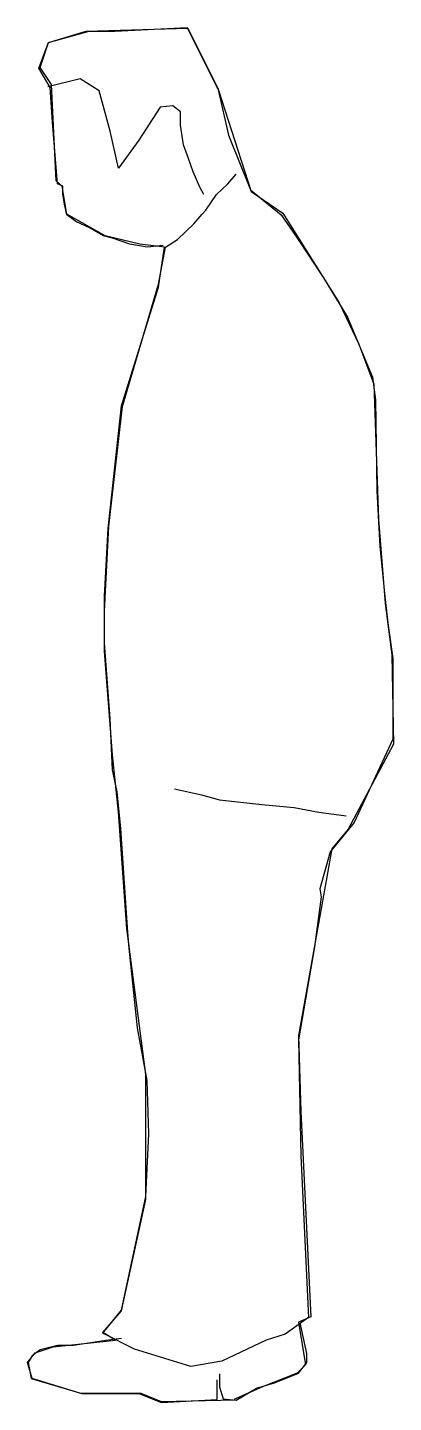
# Model space of a CAD drawing. Extents: x 8817 to 9239, y 15637 to 17227.
import ezdxf

# ---------------------------------------------------------------- set-up
doc = ezdxf.new("R2010")
doc.units = 0
doc.header["$LTSCALE"] = 1270
doc.header["$MEASUREMENT"] = 0
doc.layers.get('0').update_dxf_attribs({"linetype": 'CONTINUOUS'})

msp = doc.modelspace()

# ---------------------------------------------------------------- linework, layer by layer
at = {"linetype": 'CONTINUOUS'}
for p, q in [((8884.4, 17222.8), (9001.9, 17226.3)), ((8917.5, 17222.8), (9001, 17227.2)), ((9001, 17227.2), (9036.7, 17155)), ((9001.9, 17226.3), (9036.7, 17155.8)), ((8829.6, 17180.2), (8840.9, 17209.8)), ((8831.3, 17181.1), (8840.9, 17209.8)), ((8840.9, 17209.8), (8887.9, 17222.8)), ((8840.9, 17209.8), (8884.4, 17222.8)), ((8887.9, 17222.8), (8917.5, 17222.8)), ((8842.6, 17157.6), (8829.6, 17180.2)), ((8844.4, 17161.1), (8831.3, 17181.1)), ((8877.4, 17168), (8840, 17158.5)), ((8849.6, 17049.7), (8844.4, 17161.1)), ((8899.2, 17154.1), (8877.4, 17168)), ((8845.3, 17117.6), (8842.6, 17157.6)), ((8912.2, 17107.1), (8899.2, 17154.1)), ((9036.7, 17155.8), (9074.9, 17037.5)), ((9036.7, 17155), (9048.8, 17102.8)), ((8969.7, 17135), (8945.3, 17096.7)), ((8984.5, 17136.7), (8969.7, 17135)), ((8993.2, 17129.7), (8984.5, 17136.7)), ((8993.2, 17114.1), (8993.2, 17129.7)), ((8851.3, 17046.2), (8845.3, 17117.6)), ((8996.6, 17091.5), (8993.2, 17114.1)), ((8921.8, 17064.5), (8912.2, 17107.1)), ((8945.3, 17096.7), (8921.8, 17064.5)), ((9048.8, 17102.8), (9074.1, 17039.3)), ((9002.7, 17075.8), (8996.6, 17091.5)), ((9007.9, 17060.1), (9002.7, 17075.8)), ((8856.6, 17043.6), (8849.6, 17049.7)), ((9015.8, 17042.7), (9007.9, 17060.1)), ((9048, 17046.2), (9057.5, 17057.5)), ((8857.4, 17043.6), (8851.3, 17046.2)), ((8861.8, 17011.4), (8856.6, 17043.6)), ((8857.4, 17034.9), (8857.4, 17043.6)), ((8859.2, 17022.7), (8857.4, 17034.9)), ((9020.1, 17034), (9015.8, 17042.7)), ((9022.7, 17015.8), (9034.9, 17034)), ((9034.9, 17034), (9048, 17046.2)), ((9074.1, 17039.3), (9109.7, 17010.6)), ((9074.9, 17037.5), (9111.5, 17012.3)), ((8861.8, 17010.6), (8859.2, 17022.7)), ((8906.2, 16986.2), (8861.8, 17011.4)), ((8872.2, 17002.7), (8861.8, 17010.6)), ((8888.8, 16994.9), (8872.2, 17002.7)), ((9008.8, 17000.1), (9018.4, 17011.4)), ((9018.4, 17011.4), (9022.7, 17015.8)), ((9109.7, 17010.6), (9127.1, 16985.3)), ((9111.5, 17012.3), (9176.7, 16908.8)), ((8904.4, 16986.2), (8888.8, 16994.9)), ((8914.9, 16983.6), (8904.4, 16986.2)), ((8946.2, 16976.6), (8906.2, 16986.2)), ((8989.7, 16981.8), (9008.8, 17000.1)), ((9127.1, 16985.3), (9158.5, 16937.5)), ((8934.9, 16976.6), (8914.9, 16983.6)), ((8954.9, 16973.1), (8934.9, 16976.6)), ((8974.9, 16973.1), (8946.2, 16976.6)), ((8973.1, 16974.9), (8954.9, 16973.1)), ((8967.9, 16930.5), (8975.8, 16973.1)), ((8967.9, 16927), (8974.9, 16973.1)), ((8975.8, 16973.1), (8989.7, 16981.8)), ((9158.5, 16937.5), (9186.3, 16892.2)), ((8925.3, 16789.6), (8967.9, 16927)), ((8926.2, 16788.7), (8967.9, 16930.5)), ((9176.7, 16908.8), (9199.3, 16860.9)), ((9186.3, 16892.2), (9215, 16822.6)), ((9199.3, 16860.9), (9216.7, 16814.8)), ((9215, 16822.6), (9218.5, 16796.5)), ((9216.7, 16814.8), (9222, 16658.2)), ((9218.5, 16796.5), (9220.2, 16691.3)), ((8909.6, 16647.8), (8925.3, 16789.6)), ((8910.5, 16650.4), (8926.2, 16788.7)), ((9220.2, 16691.3), (9223.7, 16626.9)), ((9222, 16658.2), (9229.8, 16560.8)), ((8905.3, 16552.1), (8910.5, 16650.4)), ((8905.3, 16569.5), (8909.6, 16647.8)), ((9223.7, 16626.9), (9229.8, 16565.1)), ((8905.3, 16506), (8905.3, 16569.5)), ((9229.8, 16565.1), (9233.3, 16535.5)), ((9229.8, 16560.8), (9237.6, 16501.6)), ((8905.3, 16515.5), (8905.3, 16552.1)), ((9233.3, 16535.5), (9238.5, 16497.3)), ((8912.2, 16427.7), (8905.3, 16515.5)), ((8914.9, 16385.9), (8905.3, 16506)), ((9237.6, 16501.6), (9239.4, 16398.1)), ((9238.5, 16497.3), (9238.5, 16472.9)), ((9238.5, 16472.9), (9238.5, 16404.2)), ((8914.9, 16368.5), (8912.2, 16427.7)), ((9239.4, 16398.1), (9187.2, 16299.8)), ((9238.5, 16404.2), (9194.1, 16307.6)), ((8921.8, 16319.8), (8914.9, 16385.9)), ((8920.1, 16343.3), (8914.9, 16368.5)), ((8924.4, 16300.6), (8920.1, 16343.3)), ((8986.2, 16346.7), (9017.5, 16339.8)), ((9017.5, 16339.8), (9038.4, 16333.7)), ((9038.4, 16333.7), (9087.1, 16328.5)), ((8931.4, 16184.9), (8921.8, 16319.8)), ((9087.1, 16328.5), (9124.5, 16325)), ((9124.5, 16325), (9153.2, 16319.8)), ((9153.2, 16319.8), (9184.6, 16315.4)), ((9194.1, 16307.6), (9166.3, 16273.7)), ((8932.3, 16180.6), (8924.4, 16300.6)), ((9187.2, 16299.8), (9168, 16277.1)), ((9168, 16277.1), (9129.7, 16061.4)), ((9166.3, 16273.7), (9154.1, 16231)), ((9154.1, 16231), (9155.8, 16221.5)), ((9155.8, 16221.5), (9148, 16164)), ((8953.1, 16016.1), (8931.4, 16184.9)), ((8934, 16162.3), (8932.3, 16180.6)), ((8943.6, 16070.1), (8934, 16162.3)), ((9148, 16164), (9129.7, 16056.2)), ((8954.9, 16009.2), (8943.6, 16070.1)), ((9129.7, 16061.4), (9132.4, 15973.5)), ((9129.7, 16056.2), (9132.4, 15922.2)), ((8953.1, 15871.7), (8953.1, 16016.1)), ((8956.6, 15947.4), (8954.9, 16009.2)), ((9132.4, 15973.5), (9143.7, 15736)), ((8953.1, 15875.2), (8956.6, 15947.4)), ((9132.4, 15922.2), (9141.1, 15735.1)), ((8925.3, 15743.8), (8953.1, 15875.2)), ((8925.3, 15743), (8953.1, 15871.7)), ((8903.5, 15716.9), (8925.3, 15743.8)), ((8903.5, 15717.7), (8925.3, 15743)), ((9141.1, 15735.1), (9114.1, 15716)), ((9143.7, 15736), (9129.7, 15729.9)), ((9129.7, 15729.9), (9137.6, 15680.3)), ((9139.3, 15693.4), (9131.5, 15729)), ((8918.3, 15709), (8903.5, 15717.7)), ((8940.1, 15698.6), (8903.5, 15716.9)), ((9114.1, 15716), (9092.3, 15709)), ((8831.3, 15697.7), (8821.8, 15690.8)), ((8825.2, 15694.2), (8846.1, 15701.2)), ((8851.3, 15702.9), (8831.3, 15697.7)), ((8846.1, 15701.2), (8918.3, 15709)), ((8869.6, 15702.9), (8851.3, 15702.9)), ((8887, 15705.6), (8869.6, 15702.9)), ((8909.6, 15709), (8887, 15705.6)), ((8925.3, 15710.8), (8909.6, 15709)), ((9005.3, 15678.6), (8940.1, 15698.6)), ((9092.3, 15709), (9041, 15684.7)), ((8816.5, 15682.9), (8825.2, 15694.2)), ((8821.8, 15664.7), (8816.5, 15682.9)), ((8821.8, 15690.8), (8817.4, 15682.9)), ((8817.4, 15682.9), (8820.9, 15664.7)), ((9041, 15684.7), (9005.3, 15678.6)), ((9129.7, 15670.8), (9139.3, 15682.9)), ((9139.3, 15682.9), (9139.3, 15693.4)), ((9038.4, 15669.9), (9038.4, 15655.1)), ((9128, 15670.8), (9088, 15655.1)), ((9101.9, 15659.4), (9129.7, 15670.8)), ((9137.6, 15680.3), (9128, 15670.8)), ((8820.9, 15664.7), (8879.2, 15647.3)), ((8878.3, 15647.3), (8821.8, 15664.7)), ((9035.8, 15640.3), (9035.8, 15662.9)), ((9038.4, 15655.1), (9042.7, 15641.2)), ((9088, 15655.1), (9054.9, 15640.3)), ((9057.5, 15639.4), (9081, 15653.4)), ((9081, 15653.4), (9101.9, 15659.4)), ((8947.9, 15647.3), (8878.3, 15647.3)), ((8879.2, 15647.3), (8945.3, 15647.3)), ((8945.3, 15647.3), (8971.4, 15636.8)), ((8971.4, 15637.7), (8947.9, 15647.3)), ((8971.4, 15636.8), (9035.8, 15640.3)), ((9056.7, 15639.4), (8971.4, 15637.7)), ((9042.7, 15641.2), (9057.5, 15639.4))]:
    msp.add_line(p, q, dxfattribs=at)

doc.saveas('drawing.dxf')
